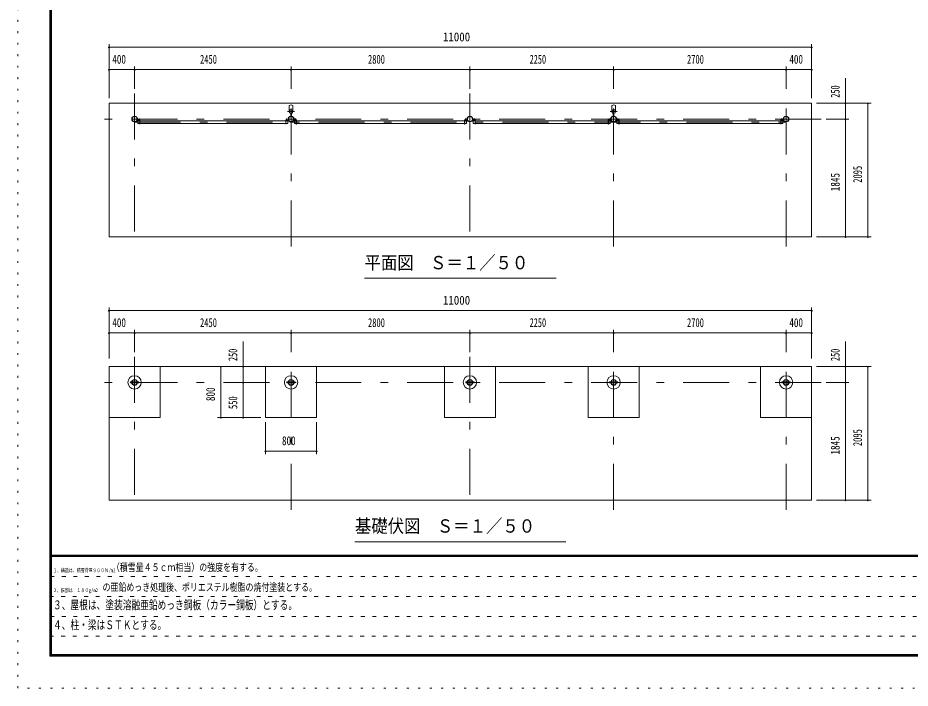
# Model space of a CAD drawing. Units: millimetres, scale not verified, with parts at other scales. Extents: x -25853 to 25864, y -10500 to 10500.
# Drawn here: x -3836 to 10134, y -10500 to 0 of the extents above; entities that cross this region are included whole.
import ezdxf
from ezdxf.enums import TextEntityAlignment as Align

# ---------------------------------------------------------------- set-up
doc = ezdxf.new("R2010")
doc.units = ezdxf.units.MM
doc.header["$LTSCALE"] = 60
for name, pattern in [('USER1', [3, 1, -2]), ('USER3', [24, 12, -5, 2, -5]), ('USER4', [3, 0.5, -2.5])]:
    doc.linetypes.add(name, pattern=pattern)
doc.layers.add('0-1_0-F1TEXT', color=7, linetype='Continuous')
for name, color, linetype, lineweight in [('0-2_1-05BOLD', 7, 'Continuous', 18), ('0-3_1-25CENTER', 3, 'USER3', 18), ('0-5_1-55DIM', 3, 'Continuous', 18), ('0-C_F-F1PAPER', 5, 'Continuous', 18), ('0-D_F-E_J_ADD', 5, 'USER4', 18)]:
    doc.layers.add(name, color=color, linetype=linetype, lineweight=lineweight)
doc.styles.add('ＭＳ ゴシック', font='')
doc.styles.get('ＭＳ ゴシック').set_extended_font_data('MS Gothic')

msp = doc.modelspace()

# ---------------------------------------------------------------- linework, layer by layer
at = {"layer": '0-2_1-05BOLD'}
for p, q in [((414.12, -1373.23), (414.12, -1457.81)), ((469.12, -1457.81), (469.12, -1373.23)), ((5464.12, -1373.23), (5464.12, -1457.81)), ((5519.12, -1457.81), (5519.12, -1373.23)), ((437.01, -1539.41), (437.01, -1496.06)), ((438.62, -1494.67), (438.62, -1540.88)), ((444.62, -1540.88), (444.62, -1494.67)), ((446.22, -1496.06), (446.22, -1539.41)), ((5487.02, -1539.41), (5487.02, -1496.06)), ((5488.62, -1494.67), (5488.62, -1540.88)), ((5494.62, -1540.88), (5494.62, -1494.67)), ((5496.22, -1496.06), (5496.22, -1539.41)), ((-1958.63, -1595.33), (-1929.03, -1595.33)), ((-1929.03, -1598.53), (-1958.63, -1598.53)), ((-1923.83, -1613.13), (357.07, -1613.13)), ((357.07, -1655.83), (-1923.83, -1655.83)), ((360.27, -1613.13), (389.12, -1613.13)), ((391.87, -1595.33), (362.27, -1595.33)), ((362.27, -1598.53), (391.87, -1598.53)), ((491.37, -1595.33), (520.97, -1595.33)), ((520.97, -1598.53), (491.37, -1598.53)), ((3157.07, -1613.13), (526.17, -1613.13)), ((526.17, -1655.83), (3157.07, -1655.83)), ((3189.12, -1613.13), (3160.27, -1613.13)), ((3191.87, -1595.33), (3162.27, -1595.33)), ((3162.27, -1598.53), (3191.87, -1598.53)), ((3320.97, -1595.33), (3291.37, -1595.33)), ((3291.37, -1598.53), (3320.97, -1598.53)), ((5407.07, -1613.13), (3326.17, -1613.13)), ((3326.17, -1655.83), (5407.07, -1655.83)), ((5439.12, -1613.13), (5410.27, -1613.13)), ((5441.87, -1595.33), (5412.27, -1595.33)), ((5412.27, -1598.53), (5441.87, -1598.53)), ((5541.37, -1595.33), (5570.97, -1595.33)), ((5570.97, -1598.53), (5541.37, -1598.53)), ((8107.07, -1613.13), (5576.17, -1613.13)), ((5576.17, -1655.83), (8107.07, -1655.83)), ((8139.12, -1613.13), (8110.27, -1613.13)), ((8141.87, -1595.33), (8112.27, -1595.33)), ((8112.27, -1598.53), (8141.87, -1598.53)), ((8147.07, -1573.33), (8147.07, -1593.33)), ((41.62, -5460.33), (41.62, -6260.33)), ((2841.62, -5460.33), (2841.62, -6260.33)), ((5091.62, -5460.33), (5091.62, -6260.33)), ((7791.62, -5460.33), (7791.62, -6260.33)), ((-2073.38, -5703.83), (-2052.45, -5703.83)), ((-2048.2, -5703.83), (-1968.55, -5703.83)), ((-1968.55, -5716.83), (-2048.2, -5716.83)), ((401.8, -5703.83), (481.45, -5703.83)), ((481.45, -5716.83), (401.8, -5716.83)), ((485.7, -5703.83), (506.63, -5703.83)), ((3281.45, -5703.83), (3201.8, -5703.83)), ((3201.8, -5716.83), (3281.45, -5716.83)), ((3306.63, -5703.83), (3285.7, -5703.83)), ((5451.8, -5703.83), (5531.45, -5703.83)), ((5531.45, -5716.83), (5451.8, -5716.83)), ((5535.7, -5703.83), (5556.63, -5703.83)), ((8231.45, -5703.83), (8151.8, -5703.83)), ((8151.8, -5716.83), (8231.45, -5716.83)), ((8256.63, -5703.83), (8235.7, -5703.83))]:
    msp.add_line(p, q, dxfattribs=at)
for points in [[(8591.62, -1335.33), (8591.62, -3430.33), (-2408.38, -3430.33), (-2408.38, -1335.33)], [(-2408.37, -5460.33), (-2408.37, -7555.33), (8591.62, -7555.33), (8591.62, -5460.33)]]:
    msp.add_lwpolyline(points, close=True, dxfattribs=at)
for points in [[(-1960.63, -1593.33), (-1960.63, -1573.33), (-1963.83, -1573.33), (-1963.83, -1593.33)], [(-1927.03, -1655.83), (-1955.88, -1655.83), (-1955.88, -1613.13), (-1927.03, -1613.13)], [(-1923.83, -1600.53), (-1923.83, -1666.33), (-1927.03, -1666.33), (-1927.03, -1600.53)], [(360.27, -1600.53), (360.27, -1666.33), (357.07, -1666.33), (357.07, -1600.53)], [(389.12, -1613.13), (389.12, -1655.83), (360.27, -1655.83)], [(397.07, -1593.33), (397.07, -1573.33), (393.87, -1573.33), (393.87, -1593.33)], [(489.37, -1593.33), (489.37, -1573.33), (486.17, -1573.33), (486.17, -1593.33)], [(522.97, -1613.13), (494.12, -1613.13), (494.12, -1655.83), (522.97, -1655.83)], [(526.17, -1600.53), (526.17, -1666.33), (522.97, -1666.33), (522.97, -1600.53)], [(3160.27, -1600.53), (3160.27, -1666.33), (3157.07, -1666.33), (3157.07, -1600.53)], [(3160.27, -1655.83), (3189.12, -1655.83), (3189.12, -1613.13)], [(3197.07, -1593.33), (3197.07, -1573.33), (3193.87, -1573.33), (3193.87, -1593.33)], [(3289.37, -1593.33), (3289.37, -1573.33), (3286.17, -1573.33), (3286.17, -1593.33)], [(3322.97, -1613.13), (3294.12, -1613.13), (3294.12, -1655.83), (3322.97, -1655.83)], [(3322.97, -1600.53), (3322.97, -1666.33), (3326.17, -1666.33), (3326.17, -1600.53)], [(5410.27, -1600.53), (5410.27, -1666.33), (5407.07, -1666.33), (5407.07, -1600.53)], [(5410.27, -1655.83), (5439.12, -1655.83), (5439.12, -1613.13)], [(5447.07, -1593.33), (5447.07, -1573.33), (5443.87, -1573.33), (5443.87, -1593.33)], [(5539.37, -1593.33), (5539.37, -1573.33), (5536.17, -1573.33), (5536.17, -1593.33)], [(5572.97, -1613.13), (5544.12, -1613.13), (5544.12, -1655.83), (5572.97, -1655.83)], [(5576.17, -1600.53), (5576.17, -1666.33), (5572.97, -1666.33), (5572.97, -1600.53)], [(8110.27, -1600.53), (8110.27, -1666.33), (8107.07, -1666.33), (8107.07, -1600.53)], [(8110.27, -1655.83), (8139.12, -1655.83), (8139.12, -1613.13)], [(8143.87, -1593.33), (8143.87, -1573.33), (8147.07, -1573.33)], [(-1608.37, -5460.33), (-1608.37, -6260.33), (-2408.38, -6260.33)], [(41.62, -6260.33), (841.63, -6260.33), (841.63, -5460.33)], [(2841.62, -6260.33), (3641.63, -6260.33), (3641.63, -5460.33)], [(5091.62, -6260.33), (5891.63, -6260.33), (5891.63, -5460.33)], [(7791.62, -6260.33), (8591.63, -6260.33), (8591.63, -5460.33)], [(-2052.45, -5716.83), (-2073.38, -5716.83), (-2073.38, -5703.83)], [(-1964.3, -5703.83), (-1943.37, -5703.83), (-1943.37, -5716.83), (-1964.3, -5716.83)], [(397.55, -5716.83), (376.63, -5716.83), (376.63, -5703.83), (397.55, -5703.83)], [(506.63, -5703.83), (506.63, -5716.83), (485.7, -5716.83)], [(3197.55, -5703.83), (3176.62, -5703.83), (3176.62, -5716.83), (3197.55, -5716.83)], [(3285.7, -5716.83), (3306.63, -5716.83), (3306.63, -5703.83)], [(5447.55, -5716.83), (5426.62, -5716.83), (5426.62, -5703.83), (5447.55, -5703.83)], [(5556.63, -5703.83), (5556.63, -5716.83), (5535.7, -5716.83)], [(8147.55, -5703.83), (8126.63, -5703.83), (8126.63, -5716.83), (8147.55, -5716.83)], [(8235.7, -5716.83), (8256.63, -5716.83), (8256.63, -5703.83)]]:
    msp.add_lwpolyline(points, dxfattribs=at)
for centre, radius in [((441.62, -1467.33), 27.5), ((441.62, -1435.98), 2.25), ((5491.62, -1467.33), 27.5), ((5491.62, -1435.98), 2.25), ((-2008.38, -1585.33), 44.55), ((-2008.38, -1585.33), 40.35), ((441.62, -1585.33), 44.55), ((441.62, -1585.33), 40.35), ((441.62, -1633.73), 2.25), ((3241.62, -1585.33), 44.55), ((3241.62, -1585.33), 40.35), ((5491.62, -1585.33), 44.55), ((5491.62, -1585.33), 40.35), ((5491.62, -1633.73), 2.25), ((8191.62, -1585.33), 44.55), ((8191.62, -1585.33), 40.35), ((-2008.38, -5710.33), 105), ((-2008.38, -5710.33), 44.55), ((-2008.38, -5710.33), 40.35), ((441.63, -5710.33), 105), ((441.63, -5710.33), 44.55), ((441.63, -5710.33), 40.35), ((3241.62, -5710.33), 105), ((3241.62, -5710.33), 44.55), ((3241.62, -5710.33), 40.35), ((5491.62, -5710.33), 105), ((5491.62, -5710.33), 44.55), ((5491.62, -5710.33), 40.35), ((8191.63, -5710.33), 105), ((8191.63, -5710.33), 44.55), ((8191.63, -5710.33), 40.35)]:
    msp.add_circle(centre, radius, dxfattribs=at)
for centre, radius, start, end in [((441.62, -1408.72), 44.9, 52.23544, 127.76454), ((5491.62, -1408.72), 44.9, 52.23544, 127.76454), ((441.62, -1467.33), 29.1, 90, 260.90512), ((441.62, -1484.73), 44.9, 109.58864, 127.76454), ((441.62, -1435.98), 3.85, 270, 218.65778), ((441.62, -1467.33), 29.1, 279.09488, 84.06984), ((441.62, -1484.73), 44.9, 52.23544, 70.41136), ((5491.62, -1467.33), 29.1, 90, 260.90512), ((5491.62, -1484.73), 44.9, 109.58864, 127.76454), ((5491.62, -1435.98), 3.85, 270, 218.65778), ((5491.62, -1467.33), 29.1, 279.09488, 84.06984), ((5491.62, -1484.73), 44.9, 52.23544, 70.41136), ((-1958.63, -1593.33), 5.2, 180, 270), ((-1958.63, -1593.33), 2, 180, 270), ((-1929.03, -1600.53), 5.2, 0, 90), ((-1929.03, -1600.53), 2, 0, 90), ((362.27, -1600.53), 5.2, 90, 180), ((362.27, -1600.53), 2, 90, 180), ((391.87, -1593.33), 2, 270, 0), ((391.87, -1593.33), 5.2, 270, 0), ((441.62, -1585.33), 46.15, 95.72713, 270.00108), ((441.62, -1633.73), 3.85, 142.09248, 90), ((441.62, -1585.33), 46.15, 273.78915, 84.28163), ((491.37, -1593.33), 5.2, 180, 270), ((491.37, -1593.33), 2, 180, 270), ((520.97, -1600.53), 5.2, 0, 90), ((520.97, -1600.53), 2, 0, 90), ((3162.27, -1600.53), 5.2, 90, 180), ((3162.27, -1600.53), 2, 90, 180), ((3191.87, -1593.33), 2, 270, 0), ((3191.87, -1593.33), 5.2, 270, 0), ((3291.37, -1593.33), 5.2, 180, 270), ((3291.37, -1593.33), 2, 180, 270), ((3320.97, -1600.53), 5.2, 0, 90), ((3320.97, -1600.53), 2, 0, 90), ((5412.27, -1600.53), 5.2, 90, 180), ((5412.27, -1600.53), 2, 90, 180), ((5441.87, -1593.33), 2, 270, 0), ((5441.87, -1593.33), 5.2, 270, 0), ((5491.62, -1585.33), 46.15, 95.72713, 270.00108), ((5491.62, -1633.73), 3.85, 142.09248, 90), ((5491.62, -1585.33), 46.15, 273.78915, 84.28163), ((5541.37, -1593.33), 5.2, 180, 270), ((5541.37, -1593.33), 2, 180, 270), ((5570.97, -1600.53), 5.2, 0, 90), ((5570.97, -1600.53), 2, 0, 90), ((8112.27, -1600.53), 5.2, 90, 180), ((8112.27, -1600.53), 2, 90, 180), ((8141.87, -1593.33), 2, 270, 0), ((8141.87, -1593.33), 5.2, 270, 0)]:
    msp.add_arc(centre, radius, start, end, dxfattribs=at)
at = {"layer": '0-3_1-25CENTER'}
for p, q in [((-2008.38, -1185.33), (-2008.38, -3580.33)), ((441.62, -3580.33), (441.62, -1185.33)), ((3241.62, -1185.33), (3241.62, -3580.33)), ((5491.62, -3580.33), (5491.62, -1185.33)), ((8191.62, -3580.33), (8191.62, -1185.33)), ((496.62, -1467.33), (386.62, -1467.33)), ((430.86, -1517.8), (452.38, -1517.8)), ((5436.62, -1467.33), (5546.62, -1467.33)), ((5502.39, -1517.8), (5480.86, -1517.8)), ((8741.62, -1585.33), (-2558.38, -1585.33)), ((-2008.38, -1634.48), (8191.62, -1634.48)), ((-1938.83, -1576.33), (-1938.83, -1618.13)), ((372.07, -1618.13), (372.07, -1576.33)), ((511.17, -1576.33), (511.17, -1618.13)), ((3172.07, -1618.13), (3172.07, -1576.33)), ((3311.17, -1576.33), (3311.17, -1618.13)), ((5422.07, -1576.33), (5422.07, -1618.13)), ((5561.17, -1618.13), (5561.17, -1576.33)), ((8122.07, -1618.13), (8122.07, -1576.33)), ((-2008.38, -5310.33), (-2008.38, -7705.33)), ((441.63, -7705.33), (441.63, -5310.33)), ((3241.62, -5310.33), (3241.62, -7705.33)), ((5491.62, -7705.33), (5491.62, -5310.33)), ((8191.63, -7705.33), (8191.63, -5310.33)), ((8741.62, -5710.33), (-2558.37, -5710.33))]:
    msp.add_line(p, q, dxfattribs=at)
at = {"layer": '0-5_1-55DIM'}
for p, q in [((-2408.38, -1260.33), (-2408.38, -410.33)), ((8591.62, -410.33), (8591.62, -1260.33)), ((-2398.38, -460.33), (-2418.38, -460.33)), ((-2408.38, -460.33), (8591.62, -460.33)), ((8601.62, -460.33), (8581.62, -460.33)), ((-2398.38, -810.33), (-2418.38, -810.33)), ((8591.62, -810.33), (-2408.38, -810.33)), ((-1998.38, -810.33), (-2018.38, -810.33)), ((-2008.38, -760.33), (-2008.38, -1110.33)), ((451.62, -810.33), (431.62, -810.33)), ((441.62, -1110.33), (441.62, -760.33)), ((3251.62, -810.33), (3231.62, -810.33)), ((3241.62, -760.33), (3241.62, -1110.33)), ((5501.62, -810.33), (5481.62, -810.33)), ((5491.62, -1110.33), (5491.62, -760.33)), ((8201.62, -810.33), (8181.62, -810.33)), ((8191.62, -1110.33), (8191.62, -760.33)), ((8601.62, -810.33), (8581.62, -810.33)), ((9121.62, -3430.33), (9121.62, -942.83)), ((8666.62, -1335.33), (9521.62, -1335.33)), ((9131.62, -1335.33), (9111.62, -1335.33)), ((9481.62, -1335.33), (9461.62, -1335.33)), ((9471.62, -1335.33), (9471.62, -3430.33)), ((9171.62, -1585.33), (8816.62, -1585.33)), ((9131.62, -1585.33), (9111.62, -1585.33)), ((9521.62, -3430.33), (8666.62, -3430.33)), ((9131.62, -3430.33), (9111.62, -3430.33)), ((9481.62, -3430.33), (9461.62, -3430.33)), ((4591.62, -4080.33), (1591.62, -4080.33)), ((-2398.37, -4585.33), (-2418.37, -4585.33)), ((-2408.37, -5335.33), (-2408.37, -4535.33)), ((-2408.37, -4585.33), (8591.62, -4585.33)), ((8601.62, -4585.33), (8581.62, -4585.33)), ((8591.62, -4535.33), (8591.62, -5335.33)), ((-2008.38, -4885.33), (-2008.38, -5235.33)), ((441.62, -5235.33), (441.62, -4885.33)), ((3241.62, -4885.33), (3241.62, -5235.33)), ((5491.62, -5235.33), (5491.62, -4885.33)), ((8191.63, -5235.33), (8191.63, -4885.33)), ((-2398.37, -4935.33), (-2418.37, -4935.33)), ((8591.62, -4935.33), (-2408.37, -4935.33)), ((-1998.38, -4935.33), (-2018.38, -4935.33)), ((451.62, -4935.33), (431.62, -4935.33)), ((3251.62, -4935.33), (3231.62, -4935.33)), ((5501.62, -4935.33), (5481.62, -4935.33)), ((8201.63, -4935.33), (8181.63, -4935.33)), ((8601.62, -4935.33), (8581.62, -4935.33)), ((-308.37, -5067.83), (-308.37, -6260.33)), ((9121.62, -7555.33), (9121.62, -5067.83)), ((-648.37, -5460.33), (-668.37, -5460.33)), ((-658.37, -6260.33), (-658.37, -5460.33)), ((-298.38, -5460.33), (-318.38, -5460.33)), ((8666.62, -5460.33), (9521.62, -5460.33)), ((9131.62, -5460.33), (9111.62, -5460.33)), ((9481.62, -5460.33), (9461.62, -5460.33)), ((9471.62, -5460.33), (9471.62, -7555.33)), ((-298.38, -5710.33), (-318.38, -5710.33)), ((8816.62, -5710.33), (9171.62, -5710.33)), ((9131.62, -5710.33), (9111.62, -5710.33)), ((-33.37, -6260.33), (-708.38, -6260.33)), ((-648.37, -6260.33), (-668.37, -6260.33)), ((-298.38, -6260.33), (-318.38, -6260.33)), ((41.62, -6335.33), (41.62, -6835.33)), ((841.63, -6835.33), (841.63, -6335.33)), ((51.62, -6785.33), (31.62, -6785.33)), ((41.62, -6785.33), (841.63, -6785.33)), ((851.63, -6785.33), (831.63, -6785.33)), ((9521.62, -7555.33), (8666.62, -7555.33)), ((9131.62, -7555.33), (9111.62, -7555.33)), ((9481.62, -7555.33), (9461.62, -7555.33)), ((1441.62, -8205.33), (4741.62, -8205.33))]:
    msp.add_line(p, q, dxfattribs=at)
for centre in [(-2408.38, -460.33), (8591.62, -460.33), (-2408.38, -810.33), (-2008.38, -810.33), (441.62, -810.33), (3241.62, -810.33), (5491.62, -810.33), (8191.62, -810.33), (8591.62, -810.33), (9121.62, -1335.33), (9471.62, -1335.33), (9121.62, -1585.33), (9121.62, -3430.33), (9471.62, -3430.33), (-2408.37, -4585.33), (8591.62, -4585.33), (-2408.37, -4935.33), (-2008.38, -4935.33), (441.62, -4935.33), (3241.62, -4935.33), (5491.62, -4935.33), (8191.63, -4935.33), (8591.62, -4935.33), (-658.37, -5460.33), (-308.38, -5460.33), (9121.62, -5460.33), (9471.62, -5460.33), (-308.38, -5710.33), (9121.62, -5710.33), (-658.37, -6260.33), (-308.38, -6260.33), (41.62, -6785.33), (841.63, -6785.33), (9121.62, -7555.33), (9471.62, -7555.33)]:
    msp.add_arc(centre, 10, 180, 0, dxfattribs=at)
at = {"layer": '0-C_F-F1PAPER'}
for p, q in [((25338.96, -8415), (-3311.04, -8415)), ((-3311.04, -8417.5), (25338.96, -8417.5)), ((25338.96, -8420), (-3311.04, -8420)), ((-3311.04, -8422.5), (25338.96, -8422.5)), ((25338.96, -8425), (-3311.04, -8425)), ((-3311.04, -8427.5), (25338.96, -8427.5)), ((25338.96, -8430), (-3311.04, -8430)), ((-3311.04, -8432.5), (25338.96, -8432.5)), ((25338.96, -8435), (-3311.04, -8435)), ((-3311.04, -8437.5), (25338.96, -8437.5)), ((25338.96, -8440), (-3311.04, -8440))]:
    msp.add_line(p, q, dxfattribs=at)
at = {"layer": '0-C_F-F1PAPER', "color": 6, "linetype": 'USER1'}
for p, q in [((14913.96, -8752), (-3336.04, -8752)), ((-3336.04, -9064), (14913.96, -9064)), ((14913.96, -9376), (-3336.04, -9376)), ((-3336.04, -9688), (12405.96, -9688))]:
    msp.add_line(p, q, dxfattribs=at)
at = {"layer": '0-C_F-F1PAPER'}
for points in [[(25363.96, -10000), (25363.96, 10100), (-3336.04, 10100), (-3336.04, -10000)], [(25361.45, -9997.5), (25361.45, 10097.5), (-3333.54, 10097.5), (-3333.54, -9997.5)], [(25358.96, -9995), (-3331.04, -9995), (-3331.04, 10095), (25358.96, 10095)], [(25356.46, -9992.5), (25356.46, 10092.5), (-3328.54, 10092.5), (-3328.54, -9992.5)], [(25353.96, -9990), (-3326.04, -9990), (-3326.04, 10090), (25353.96, 10090)], [(25351.46, -9987.5), (25351.46, 10087.5), (-3323.54, 10087.5), (-3323.54, -9987.5)], [(25348.95, -9985), (-3321.04, -9985), (-3321.04, 10085), (25348.95, 10085)], [(25346.46, -9982.5), (25346.46, 10082.5), (-3318.54, 10082.5), (-3318.54, -9982.5)], [(25343.96, -9980), (25343.96, 10080), (-3316.04, 10080), (-3316.04, -9980)], [(25341.46, -9977.5), (25341.46, 10077.5), (-3313.54, 10077.5), (-3313.54, -9977.5)], [(25338.96, -9975), (-3311.04, -9975), (-3311.04, 10075), (25338.96, 10075)]]:
    msp.add_lwpolyline(points, close=True, dxfattribs=at)
at = {"layer": '0-D_F-E_J_ADD'}
msp.add_lwpolyline([(25863.96, -10500), (-3836.04, -10500), (-3836.04, 10500), (25863.96, 10500)], close=True, dxfattribs=at)

# ---------------------------------------------------------------- texts
at = {"layer": '0-1_0-F1TEXT', "style": 'ＭＳ ゴシック'}
for s, height, width, p in [('１、構造は、積雪荷重９００Ｎ/m2', 59.2, 0.75, (-3286.04, -8702)), ('（積雪量４５ｃｍ相当）の強度を有する。', 118.4, 0.75, (-2363.59, -8702)), ('２、鉄部は\u3000１８０g/m2', 59.2, 0.75, (-3286.04, -9014)), ('\u3000の亜鉛めっき処理後、ポリエステル樹脂の焼付塗装とする。', 118.4, 0.75, (-2634.07, -9014)), ('３、屋根は、塗装溶融亜鉛めっき鋼板（カラー鋼板）とする。', 139.3, 0.7, (-3286.04, -9307)), ('４、柱・梁はＳＴＫとする。', 139.3, 0.7, (-3286.04, -9619))]:
    msp.add_text(s, height=height, dxfattribs=dict(at, width=width)).set_placement(p, align=Align.BOTTOM_LEFT)
at = {"layer": '0-5_1-55DIM', "color": 7, "style": 'ＭＳ ゴシック'}
for s, height, width, p in [('11000', 139.3, 0.9, (2818.99, -410.33)), ('400', 139.3, 0.75, (-2357.11, -760.33)), ('2450', 139.3, 0.7, (-984.09, -760.33)), ('2800', 139.3, 0.7, (1645.98, -760.33)), ('2250', 139.3, 0.65, (4175.89, -760.33)), ('2700', 139.3, 0.7, (6640.28, -760.33)), ('400', 139.3, 0.75, (8242.88, -760.33)), ('平面図\u3000Ｓ＝１／５０', 208.9, 0.9, (1591.62, -4001.83)), ('11000', 139.3, 0.9, (2818.99, -4535.33)), ('400', 139.3, 0.75, (-2357.11, -4885.33)), ('2450', 139.3, 0.7, (-984.08, -4885.33)), ('2800', 139.3, 0.7, (1645.99, -4885.33)), ('2250', 139.3, 0.65, (4175.89, -4885.33)), ('2700', 139.3, 0.7, (6640.29, -4885.33)), ('400', 139.3, 0.75, (8242.89, -4885.33)), ('800', 139.3, 0.75, (299.54, -6735.33)), ('基礎伏図\u3000Ｓ＝１／５０', 208.9, 0.9, (1441.62, -8126.82))]:
    msp.add_text(s, height=height, dxfattribs=dict(at, width=width)).set_placement(p, align=Align.BOTTOM_LEFT)
for s, width, p in [('250', 0.65, (9071.62, -1251.27)), ('2095', 0.7, (9421.62, -2583.53)), ('1845', 0.75, (9071.62, -2715.19)), ('250', 0.65, (-358.38, -5376.27)), ('250', 0.65, (9071.62, -5376.27)), ('800', 0.75, (-708.37, -6002.41)), ('550', 0.7, (-358.38, -6127.51)), ('1845', 0.75, (9071.62, -6840.18)), ('2095', 0.7, (9421.62, -6708.53))]:
    msp.add_text(s, height=139.3, rotation=90, dxfattribs=dict(at, width=width)).set_placement(p, align=Align.BOTTOM_LEFT)

doc.saveas('drawing.dxf')
